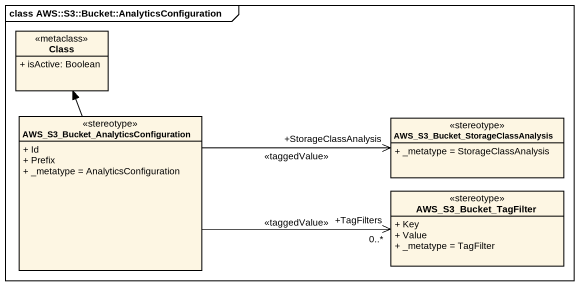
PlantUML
@startuml
mainframe class AWS::S3::Bucket::AnalyticsConfiguration
hide circle
hide empty members
skinparam classAttributeIconSize 0
class "Class" as Class_ <<metaclass>> {
  + isActive: Boolean
}
class "AWS_S3_Bucket_AnalyticsConfiguration" as AWS_S3_Bucket <<stereotype>> {
  + Id
  + Prefix
  + _metatype = AnalyticsConfiguration
}
class "AWS_S3_Bucket_StorageClassAnalysis" as AWS_S3_Bucket_2 <<stereotype>> {
  + _metatype = StorageClassAnalysis
}
class AWS_S3_Bucket_TagFilter <<stereotype>> {
  + Key
  + Value
  + _metatype = TagFilter
}
AWS_S3_Bucket -up-> Class_
AWS_S3_Bucket -right-> "+StorageClassAnalysis" AWS_S3_Bucket_2 : <<taggedValue>>
AWS_S3_Bucket -right-> "+TagFilters\n0..*" AWS_S3_Bucket_TagFilter : <<taggedValue>>
@enduml
